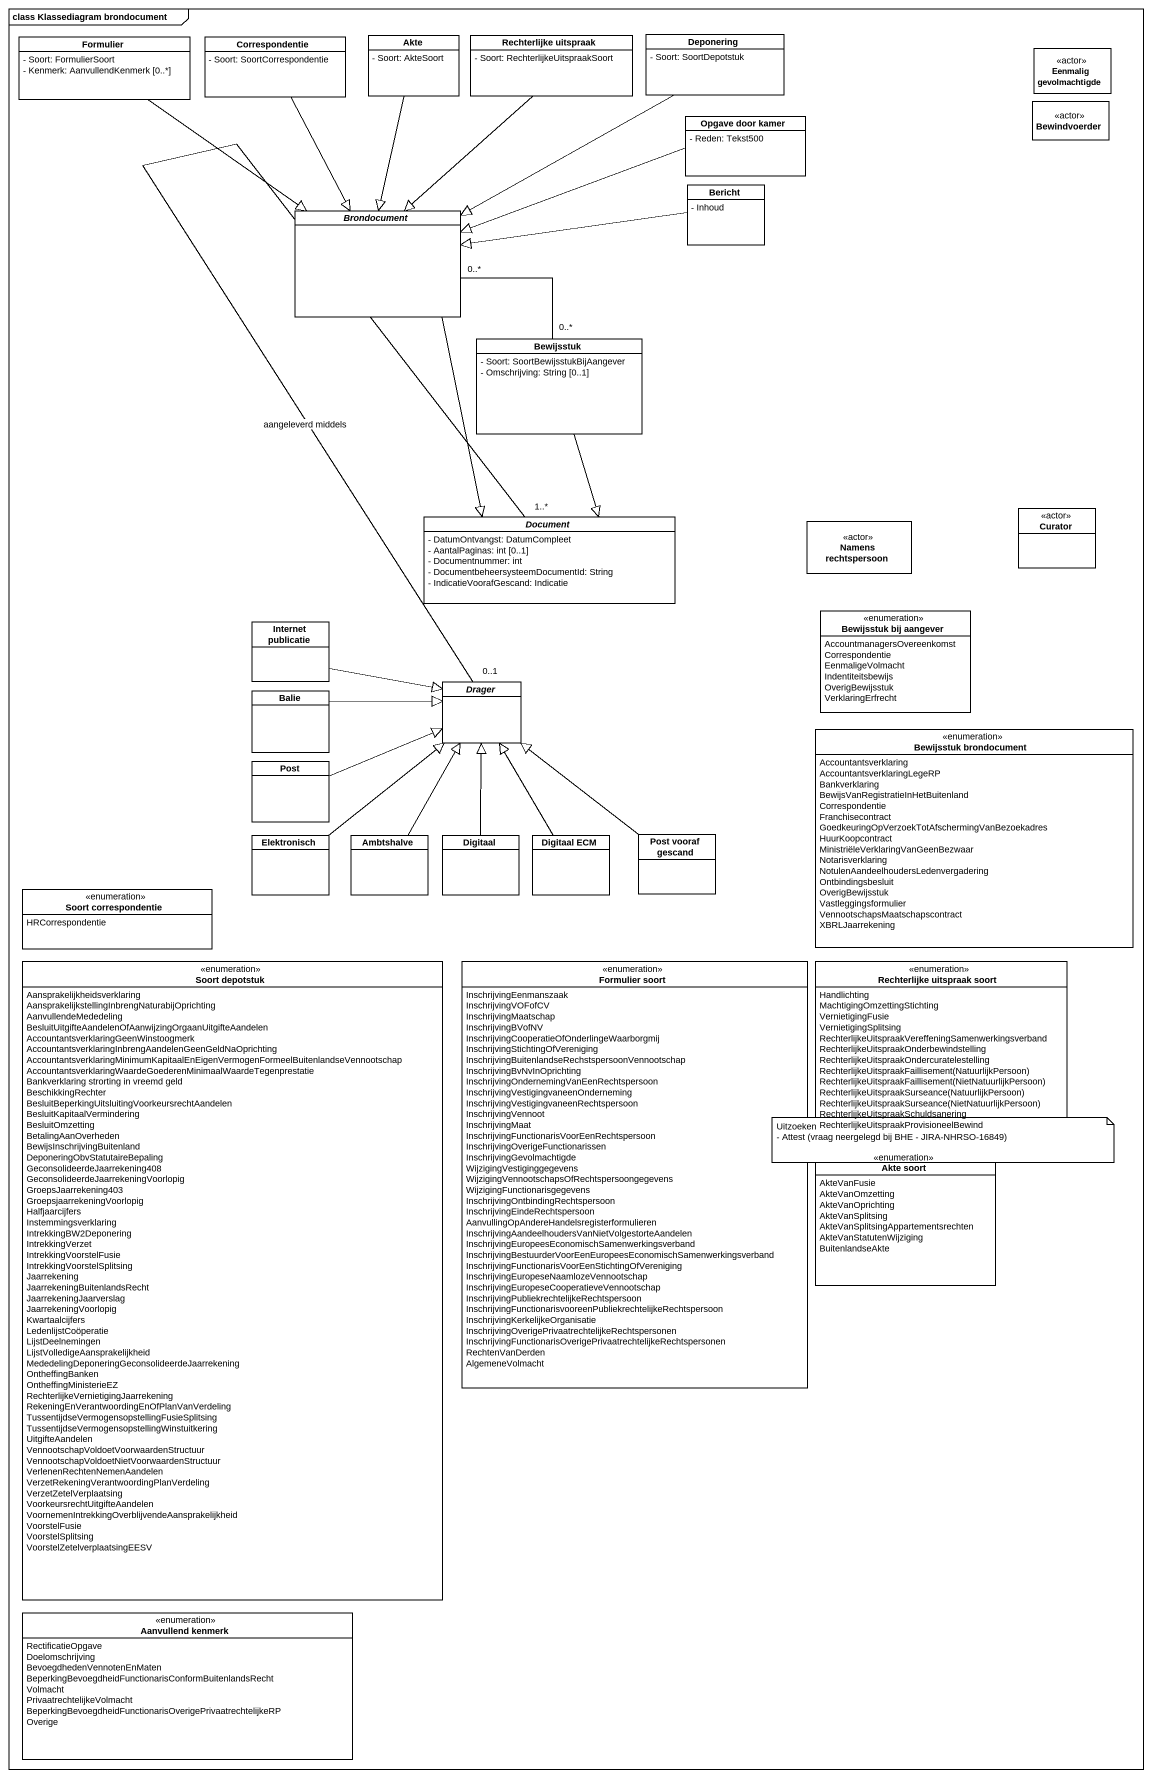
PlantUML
@startuml
mainframe class Klassediagram brondocument
hide circle
hide empty members
skinparam classAttributeIconSize 0
class Formulier {
  - Soort: FormulierSoort
  - Kenmerk: AanvullendKenmerk [0..*]
}
class Correspondentie {
  - Soort: SoortCorrespondentie
}
class Akte {
  - Soort: AkteSoort
}
class "Rechterlijke uitspraak" as Rechterlijke_uitspraak {
  - Soort: RechterlijkeUitspraakSoort
}
class Deponering {
  - Soort: SoortDepotstuk
}
class "Eenmalig gevolmachtigde" as Eenmalig_gevolmachtigde <<actor>>
class "Opgave door kamer" as Opgave_door_kamer {
  - Reden: Tekst500
}
class Bewindvoerder <<actor>>
class Bericht {
  - Inhoud
}
abstract class Brondocument
class Bewijsstuk {
  - Soort: SoortBewijsstukBijAangever
  - Omschrijving: String [0..1]
}
class Curator <<actor>>
abstract class Document {
  - DatumOntvangst: DatumCompleet
  - AantalPaginas: int [0..1]
  - Documentnummer: int
  - DocumentbeheersysteemDocumentId: String
  - IndicatieVoorafGescand: Indicatie
}
class "Namens rechtspersoon" as Namens_rechtspersoon <<actor>>
class "Internet publicatie" as Internet_publicatie
enum "Bewijsstuk bij aangever" as Bewijsstuk_bij_aangever {
  AccountmanagersOvereenkomst
  Correspondentie
  EenmaligeVolmacht
  Indentiteitsbewijs
  OverigBewijsstuk
  VerklaringErfrecht
}
class Balie
abstract class Drager
enum "Bewijsstuk brondocument" as Bewijsstuk_brondocument {
  Accountantsverklaring
  AccountantsverklaringLegeRP
  Bankverklaring
  BewijsVanRegistratieInHetBuitenland
  Correspondentie
  Franchisecontract
  GoedkeuringOpVerzoekTotAfschermingVanBezoekadres
  HuurKoopcontract
  MinistriëleVerklaringVanGeenBezwaar
  Notarisverklaring
  NotulenAandeelhoudersLedenvergadering
  Ontbindingsbesluit
  OverigBewijsstuk
  Vastleggingsformulier
  VennootschapsMaatschapscontract
  XBRLJaarrekening
}
class Post
class Elektronisch
class Ambtshalve
class Digitaal
class "Digitaal ECM" as Digitaal_ECM
class "Post vooraf gescand" as Post_vooraf_gescand
enum "Soort correspondentie" as Soort_correspondentie {
  HRCorrespondentie
}
enum "Soort depotstuk" as Soort_depotstuk {
  Aansprakelijkheidsverklaring
  AansprakelijkstellingInbrengNaturabijOprichting
  AanvullendeMededeling
  BesluitUitgifteAandelenOfAanwijzingOrgaanUitgifteAandelen
  AccountantsverklaringGeenWinstoogmerk
  AccountantsverklaringInbrengAandelenGeenGeldNaOprichting
  AccountantsverklaringMinimumKapitaalEnEigenVermogenFormeelBuitenlandseVennootschap
  AccountantsverklaringWaardeGoederenMinimaalWaardeTegenprestatie
  Bankverklaring strorting in vreemd geld
  BeschikkingRechter
  BesluitBeperkingUitsluitingVoorkeursrechtAandelen
  BesluitKapitaalVermindering
  BesluitOmzetting
  BetalingAanOverheden
  BewijsInschrijvingBuitenland
  DeponeringObvStatutaireBepaling
  GeconsolideerdeJaarrekening408
  GeconsolideerdeJaarrekeningVoorlopig
  GroepsJaarrekening403
  GroepsjaarrekeningVoorlopig
  Halfjaarcijfers
  Instemmingsverklaring
  IntrekkingBW2Deponering
  IntrekkingVerzet
  IntrekkingVoorstelFusie
  IntrekkingVoorstelSplitsing
  Jaarrekening
  JaarrekeningBuitenlandsRecht
  JaarrekeningJaarverslag
  JaarrekeningVoorlopig
  Kwartaalcijfers
  LedenlijstCoöperatie
  LijstDeelnemingen
  LijstVolledigeAansprakelijkheid
  MededelingDeponeringGeconsolideerdeJaarrekening
  OntheffingBanken
  OntheffingMinisterieEZ
  RechterlijkeVernietigingJaarrekening
  RekeningEnVerantwoordingEnOfPlanVanVerdeling
  TussentijdseVermogensopstellingFusieSplitsing
  TussentijdseVermogensopstellingWinstuitkering
  UitgifteAandelen
  VennootschapVoldoetVoorwaardenStructuur
  VennootschapVoldoetNietVoorwaardenStructuur
  VerlenenRechtenNemenAandelen
  VerzetRekeningVerantwoordingPlanVerdeling
  VerzetZetelVerplaatsing
  VoorkeursrechtUitgifteAandelen
  VoornemenIntrekkingOverblijvendeAansprakelijkheid
  VoorstelFusie
  VoorstelSplitsing
  VoorstelZetelverplaatsingEESV
}
enum "Formulier soort" as Formulier_soort {
  InschrijvingEenmanszaak
  InschrijvingVOFofCV
  InschrijvingMaatschap
  InschrijvingBVofNV
  InschrijvingCooperatieOfOnderlingeWaarborgmij
  InschrijvingStichtingOfVereniging
  InschrijvingBuitenlandseRechstspersoonVennootschap
  InschrijvingBvNvInOprichting
  InschrijvingOndernemingVanEenRechtspersoon
  InschrijvingVestigingvaneenOnderneming
  InschrijvingVestigingvaneenRechtspersoon
  InschrijvingVennoot
  InschrijvingMaat
  InschrijvingFunctionarisVoorEenRechtspersoon
  InschrijvingOverigeFunctionarissen
  InschrijvingGevolmachtigde
  WijzigingVestiginggegevens
  WijzigingVennootschapsOfRechtspersoongegevens
  WijzigingFunctionarisgegevens
  InschrijvingOntbindingRechtspersoon
  InschrijvingEindeRechtspersoon
  AanvullingOpAndereHandelsregisterformulieren
  InschrijvingAandeelhoudersVanNietVolgestorteAandelen
  InschrijvingEuropeesEconomischSamenwerkingsverband
  InschrijvingBestuurderVoorEenEuropeesEconomischSamenwerkingsverband
  InschrijvingFunctionarisVoorEenStichtingOfVereniging
  InschrijvingEuropeseNaamlozeVennootschap
  InschrijvingEuropeseCooperatieveVennootschap
  InschrijvingPubliekrechtelijkeRechtspersoon
  InschrijvingFunctionarisvooreenPubliekrechtelijkeRechtspersoon
  InschrijvingKerkelijkeOrganisatie
  InschrijvingOverigePrivaatrechtelijkeRechtspersonen
  InschrijvingFunctionarisOverigePrivaatrechtelijkeRechtspersonen
  RechtenVanDerden
  AlgemeneVolmacht
}
enum "Rechterlijke uitspraak soort" as Rechterlijke_uitspraak_soort {
  Handlichting
  MachtigingOmzettingStichting
  VernietigingFusie
  VernietigingSplitsing
  RechterlijkeUitspraakVereffeningSamenwerkingsverband
  RechterlijkeUitspraakOnderbewindstelling
  RechterlijkeUitspraakOndercuratelestelling
  {field} RechterlijkeUitspraakFaillisement(NatuurlijkPersoon)
  {field} RechterlijkeUitspraakFaillisement(NietNatuurlijkPersoon)
  {field} RechterlijkeUitspraakSurseance(NatuurlijkPersoon)
  {field} RechterlijkeUitspraakSurseance(NietNatuurlijkPersoon)
  RechterlijkeUitspraakSchuldsanering
  RechterlijkeUitspraakProvisioneelBewind
}
enum "Akte soort" as Akte_soort {
  AkteVanFusie
  AkteVanOmzetting
  AkteVanOprichting
  AkteVanSplitsing
  AkteVanSplitsingAppartementsrechten
  AkteVanStatutenWijziging
  BuitenlandseAkte
}
enum "Aanvullend kenmerk" as Aanvullend_kenmerk {
  RectificatieOpgave
  Doelomschrijving
  BevoegdhedenVennotenEnMaten
  BeperkingBevoegdheidFunctionarisConformBuitenlandsRecht
  Volmacht
  PrivaatrechtelijkeVolmacht
  BeperkingBevoegdheidFunctionarisOverigePrivaatrechtelijkeRP
  Overige
}
Formulier --|> Brondocument
Correspondentie --|> Brondocument
Akte --|> Brondocument
Rechterlijke_uitspraak --|> Brondocument
Deponering -left-|> Brondocument
Opgave_door_kamer -left-|> Brondocument
Bericht -left-|> Brondocument
Brondocument "0..*" -- "0..*" Bewijsstuk
Brondocument --|> Document
Bewijsstuk --|> Document
Document "1..*" -- "0..1" Drager : aangeleverd middels
Internet_publicatie -right-|> Drager
Balie -right-|> Drager
Post -right-|> Drager
Elektronisch -up-|> Drager
Ambtshalve -up-|> Drager
Digitaal -up-|> Drager
Digitaal_ECM -up-|> Drager
Post_vooraf_gescand -up-|> Drager
note as N1
  Uitzoeken
  - Attest (vraag neergelegd bij BHE - JIRA-NHRSO-16849)
end note
@enduml
